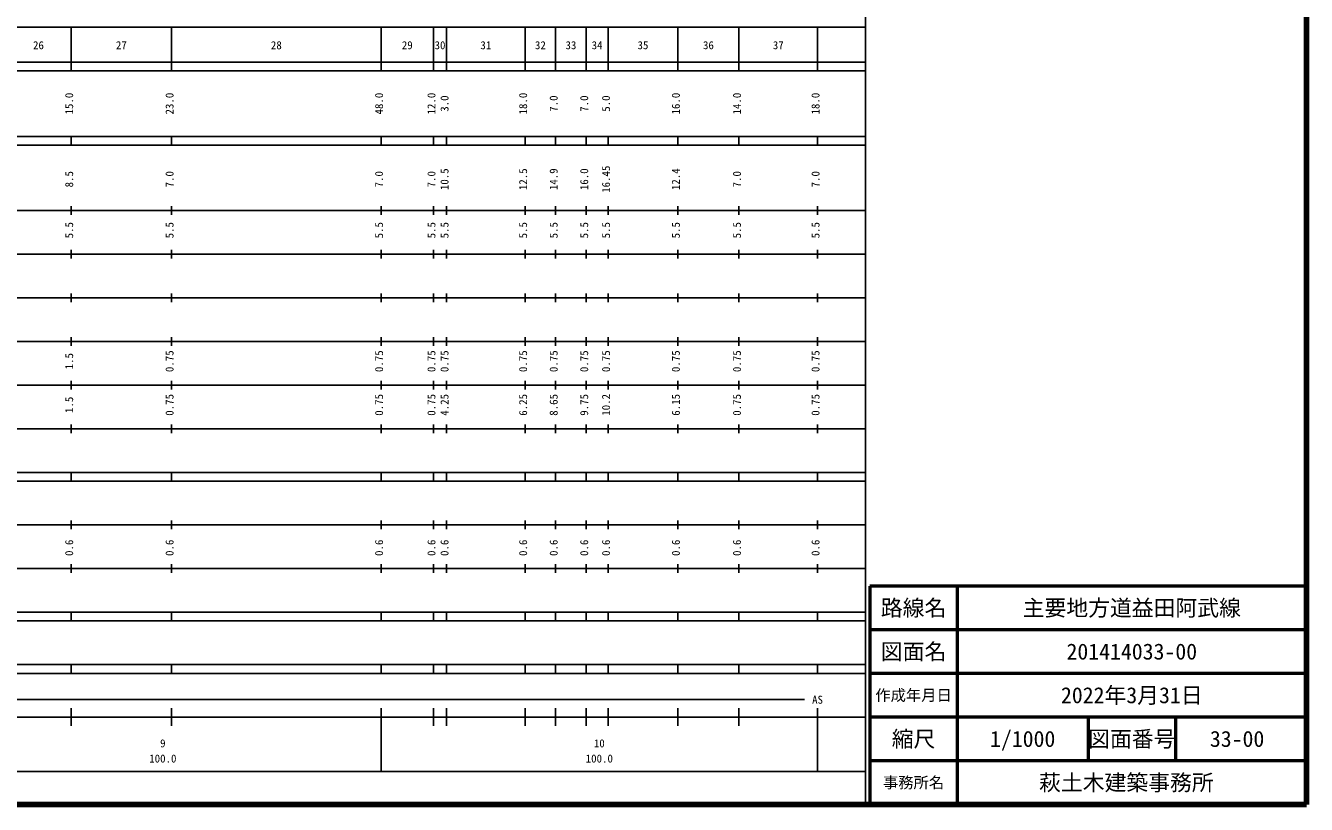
# Model space of a CAD drawing. Units: millimetres on the paper, enlarged 1000 times. Extents: x 40000 to 680000, y 20000 to 380000.
# Drawn here: x 386560 to 680000, y 20000 to 198357 of the extents above; entities that cross this region are included whole.
import ezdxf
from ezdxf.enums import TextEntityAlignment as Align

# ---------------------------------------------------------------- set-up
doc = ezdxf.new("R2010")
doc.units = ezdxf.units.MM
doc.header["$LTSCALE"] = 1000
for name, color, linetype, lineweight in [('M-TTL', 2, 'Continuous', 140), ('M-TTL-BAND', 7, 'Continuous', 25), ('M-TTL-FRAM', 2, 'Continuous', 50), ('M-TTL-LINE', 7, 'Continuous', 50)]:
    doc.layers.add(name, color=color, linetype=linetype, lineweight=lineweight)
doc.layers.add('M-TTL-TXT', color=7, linetype='Continuous')
doc.styles.add('ＭＳ ゴシック', font='')
doc.styles.get('ＭＳ ゴシック').set_extended_font_data('MS Gothic')

msp = doc.modelspace()

# ---------------------------------------------------------------- linework, layer by layer
at = {"layer": 'M-TTL'}
for p, q in [((680000, 20000), (680000, 380000)), ((40000, 20000), (680000, 20000))]:
    msp.add_line(p, q, dxfattribs=at)
at = {"layer": 'M-TTL-BAND'}
for p, q in [((579000, 20000), (579000, 370000)), ((68000, 198000), (579000, 198000)), ((397000, 188000), (397000, 198000)), ((420000, 188000), (420000, 198000)), ((468000, 188000), (468000, 198000)), ((480000, 188000), (480000, 198000)), ((483000, 188000), (483000, 198000)), ((501000, 188000), (501000, 198000)), ((508000, 188000), (508000, 198000)), ((515000, 188000), (515000, 198000)), ((520000, 188000), (520000, 198000)), ((536000, 188000), (536000, 198000)), ((550000, 188000), (550000, 198000)), ((568000, 188000), (568000, 198000)), ((40000, 190000), (579000, 190000)), ((40000, 188000), (579000, 188000)), ((40000, 173000), (579000, 173000)), ((40000, 171000), (579000, 171000)), ((397000, 171000), (397000, 173000)), ((420000, 171000), (420000, 173000)), ((468000, 171000), (468000, 173000)), ((480000, 171000), (480000, 173000)), ((483000, 171000), (483000, 173000)), ((501000, 171000), (501000, 173000)), ((508000, 171000), (508000, 173000)), ((515000, 171000), (515000, 173000)), ((520000, 171000), (520000, 173000)), ((536000, 171000), (536000, 173000)), ((550000, 171000), (550000, 173000)), ((568000, 171000), (568000, 173000)), ((40000, 156000), (579000, 156000)), ((397000, 155000), (397000, 157000)), ((420000, 155000), (420000, 157000)), ((468000, 155000), (468000, 157000)), ((480000, 155000), (480000, 157000)), ((483000, 155000), (483000, 157000)), ((501000, 155000), (501000, 157000)), ((508000, 155000), (508000, 157000)), ((515000, 155000), (515000, 157000)), ((520000, 155000), (520000, 157000)), ((536000, 155000), (536000, 157000)), ((550000, 155000), (550000, 157000)), ((568000, 155000), (568000, 157000)), ((397000, 145000), (397000, 147000)), ((420000, 145000), (420000, 147000)), ((468000, 145000), (468000, 147000)), ((480000, 145000), (480000, 147000)), ((483000, 145000), (483000, 147000)), ((501000, 145000), (501000, 147000)), ((508000, 145000), (508000, 147000)), ((515000, 145000), (515000, 147000)), ((520000, 145000), (520000, 147000)), ((536000, 145000), (536000, 147000)), ((550000, 145000), (550000, 147000)), ((568000, 145000), (568000, 147000)), ((46000, 146000), (579000, 146000)), ((52000, 136000), (579000, 136000)), ((397000, 135000), (397000, 137000)), ((420000, 135000), (420000, 137000)), ((468000, 135000), (468000, 137000)), ((480000, 135000), (480000, 137000)), ((483000, 135000), (483000, 137000)), ((501000, 135000), (501000, 137000)), ((508000, 135000), (508000, 137000)), ((515000, 135000), (515000, 137000)), ((520000, 135000), (520000, 137000)), ((536000, 135000), (536000, 137000)), ((550000, 135000), (550000, 137000)), ((568000, 135000), (568000, 137000)), ((397000, 125000), (397000, 127000)), ((420000, 125000), (420000, 127000)), ((468000, 125000), (468000, 127000)), ((480000, 125000), (480000, 127000)), ((483000, 125000), (483000, 127000)), ((501000, 125000), (501000, 127000)), ((508000, 125000), (508000, 127000)), ((515000, 125000), (515000, 127000)), ((520000, 125000), (520000, 127000)), ((536000, 125000), (536000, 127000)), ((550000, 125000), (550000, 127000)), ((568000, 125000), (568000, 127000)), ((46000, 126000), (579000, 126000)), ((52000, 116000), (579000, 116000)), ((397000, 115000), (397000, 117000)), ((420000, 115000), (420000, 117000)), ((468000, 115000), (468000, 117000)), ((480000, 115000), (480000, 117000)), ((483000, 115000), (483000, 117000)), ((501000, 115000), (501000, 117000)), ((508000, 115000), (508000, 117000)), ((515000, 115000), (515000, 117000)), ((520000, 115000), (520000, 117000)), ((536000, 115000), (536000, 117000)), ((550000, 115000), (550000, 117000)), ((568000, 115000), (568000, 117000)), ((46000, 106000), (579000, 106000)), ((397000, 105000), (397000, 107000)), ((420000, 105000), (420000, 107000)), ((468000, 105000), (468000, 107000)), ((480000, 105000), (480000, 107000)), ((483000, 105000), (483000, 107000)), ((501000, 105000), (501000, 107000)), ((508000, 105000), (508000, 107000)), ((515000, 105000), (515000, 107000)), ((520000, 105000), (520000, 107000)), ((536000, 105000), (536000, 107000)), ((550000, 105000), (550000, 107000)), ((568000, 105000), (568000, 107000)), ((40000, 96000), (579000, 96000)), ((40000, 94000), (579000, 94000)), ((397000, 94000), (397000, 96000)), ((420000, 94000), (420000, 96000)), ((468000, 94000), (468000, 96000)), ((480000, 94000), (480000, 96000)), ((483000, 94000), (483000, 96000)), ((501000, 94000), (501000, 96000)), ((508000, 94000), (508000, 96000)), ((515000, 94000), (515000, 96000)), ((520000, 94000), (520000, 96000)), ((536000, 94000), (536000, 96000)), ((550000, 94000), (550000, 96000)), ((568000, 94000), (568000, 96000)), ((49000, 84000), (579000, 84000)), ((397000, 83000), (397000, 85000)), ((420000, 83000), (420000, 85000)), ((468000, 83000), (468000, 85000)), ((480000, 83000), (480000, 85000)), ((483000, 83000), (483000, 85000)), ((501000, 83000), (501000, 85000)), ((508000, 83000), (508000, 85000)), ((515000, 83000), (515000, 85000)), ((520000, 83000), (520000, 85000)), ((536000, 83000), (536000, 85000)), ((550000, 83000), (550000, 85000)), ((568000, 83000), (568000, 85000)), ((40000, 74000), (579000, 74000)), ((397000, 73000), (397000, 75000)), ((420000, 73000), (420000, 75000)), ((468000, 73000), (468000, 75000)), ((480000, 73000), (480000, 75000)), ((483000, 73000), (483000, 75000)), ((501000, 73000), (501000, 75000)), ((508000, 73000), (508000, 75000)), ((515000, 73000), (515000, 75000)), ((520000, 73000), (520000, 75000)), ((536000, 73000), (536000, 75000)), ((550000, 73000), (550000, 75000)), ((568000, 73000), (568000, 75000)), ((40000, 64000), (579000, 64000)), ((40000, 62000), (579000, 62000)), ((397000, 62000), (397000, 64000)), ((420000, 62000), (420000, 64000)), ((468000, 62000), (468000, 64000)), ((480000, 62000), (480000, 64000)), ((483000, 62000), (483000, 64000)), ((501000, 62000), (501000, 64000)), ((508000, 62000), (508000, 64000)), ((515000, 62000), (515000, 64000)), ((520000, 62000), (520000, 64000)), ((536000, 62000), (536000, 64000)), ((550000, 62000), (550000, 64000)), ((568000, 62000), (568000, 64000)), ((40000, 52000), (579000, 52000)), ((40000, 50000), (579000, 50000)), ((397000, 50000), (397000, 52000)), ((420000, 50000), (420000, 52000)), ((468000, 50000), (468000, 52000)), ((480000, 50000), (480000, 52000)), ((483000, 50000), (483000, 52000)), ((501000, 50000), (501000, 52000)), ((508000, 50000), (508000, 52000)), ((515000, 50000), (515000, 52000)), ((520000, 50000), (520000, 52000)), ((536000, 50000), (536000, 52000)), ((550000, 50000), (550000, 52000)), ((568000, 50000), (568000, 52000)), ((71000, 44000), (565000, 44000)), ((397000, 38000), (397000, 42000)), ((420000, 38000), (420000, 42000)), ((468000, 27500), (468000, 42000)), ((480000, 38000), (480000, 42000)), ((483000, 38000), (483000, 42000)), ((501000, 38000), (501000, 42000)), ((508000, 38000), (508000, 42000)), ((515000, 38000), (515000, 42000)), ((520000, 38000), (520000, 42000)), ((536000, 38000), (536000, 42000)), ((550000, 38000), (550000, 42000)), ((568000, 27500), (568000, 42000)), ((40000, 40000), (579000, 40000)), ((68000, 27500), (579000, 27500))]:
    msp.add_line(p, q, dxfattribs=at)
at = {"layer": 'M-TTL-FRAM'}
for p, q in [((680000, 70000), (580000, 70000)), ((580000, 70000), (580000, 20000))]:
    msp.add_line(p, q, dxfattribs=at)
at = {"layer": 'M-TTL-LINE'}
for p, q in [((600000, 70000), (600000, 20000)), ((680000, 60000), (580000, 60000)), ((680000, 50000), (580000, 50000)), ((680000, 40000), (580000, 40000)), ((630000, 40000), (630000, 30000)), ((650000, 40000), (650000, 30000)), ((680000, 30000), (580000, 30000))]:
    msp.add_line(p, q, dxfattribs=at)

# ---------------------------------------------------------------- texts
at = {"layer": 'M-TTL-BAND', "style": 'ＭＳ ゴシック'}
for s, p in [('26', (389500, 192405)), ('27', (408500, 192405)), ('28', (444000, 192405)), ('29', (474000, 192405)), ('30', (481500, 192405)), ('31', (492000, 192405)), ('32', (504500, 192405)), ('33', (511500, 192405)), ('34', (517500, 192405)), ('35', (528000, 192405)), ('36', (543000, 192405)), ('37', (559000, 192405)), ('AS', (568000, 42500)), ('9', (418000, 32523)), ('10', (518000, 32523)), ('100.0', (418000, 29033)), ('100.0', (518000, 29033))]:
    msp.add_text(s, height=1833, dxfattribs=at).set_placement(p, align=Align.BOTTOM_CENTER)
for s, p in [('15.0', (398000, 180500)), ('23.0', (421000, 180500)), ('48.0', (469000, 180500)), ('12.0', (481000, 180500)), ('3.0', (484000, 180500)), ('18.0', (502000, 180500)), ('7.0', (509000, 180500)), ('7.0', (516000, 180500)), ('5.0', (521000, 180500)), ('16.0', (537000, 180500)), ('14.0', (551000, 180500)), ('18.0', (569000, 180500)), ('8.5', (398000, 163174)), ('7.0', (421000, 163174)), ('7.0', (469000, 163174)), ('7.0', (481000, 163174)), ('10.5', (484000, 163174)), ('12.5', (502000, 163174)), ('14.9', (509000, 163174)), ('16.0', (516000, 163174)), ('16.45', (521000, 163174)), ('12.4', (537000, 163174)), ('7.0', (551000, 163174)), ('7.0', (569000, 163174)), ('5.5', (398000, 151500)), ('5.5', (421000, 151500)), ('5.5', (469000, 151500)), ('5.5', (481000, 151500)), ('5.5', (484000, 151500)), ('5.5', (502000, 151500)), ('5.5', (509000, 151500)), ('5.5', (516000, 151500)), ('5.5', (521000, 151500)), ('5.5', (537000, 151500)), ('5.5', (551000, 151500)), ('5.5', (569000, 151500)), ('0.75', (421000, 121500)), ('0.75', (469000, 121500)), ('0.75', (481000, 121500)), ('0.75', (484000, 121500)), ('0.75', (502000, 121500)), ('0.75', (509000, 121500)), ('0.75', (516000, 121500)), ('0.75', (521000, 121500)), ('0.75', (537000, 121500)), ('0.75', (551000, 121500)), ('0.75', (569000, 121500)), ('1.5', (398000, 121500)), ('1.5', (398000, 111500)), ('0.75', (421000, 111500)), ('0.75', (469000, 111500)), ('0.75', (481000, 111500)), ('4.25', (484000, 111500)), ('6.25', (502000, 111500)), ('8.65', (509000, 111500)), ('9.75', (516000, 111500)), ('10.2', (521000, 111500)), ('6.15', (537000, 111500)), ('0.75', (551000, 111500)), ('0.75', (569000, 111500)), ('0.6', (398000, 78764)), ('0.6', (421000, 78764)), ('0.6', (469000, 78764)), ('0.6', (481000, 78764)), ('0.6', (484000, 78764)), ('0.6', (502000, 78764)), ('0.6', (509000, 78764)), ('0.6', (516000, 78764)), ('0.6', (521000, 78764)), ('0.6', (537000, 78764)), ('0.6', (551000, 78764)), ('0.6', (569000, 78764))]:
    msp.add_text(s, height=1833, rotation=90, dxfattribs=at).set_placement(p, align=Align.BOTTOM_CENTER)
at = {"layer": 'M-TTL-TXT', "style": 'ＭＳ ゴシック'}
for s, height, p in [('路線名', 3666, (590000, 65000)), ('路線名', 3666, (590000, 65000)), ('主要地方道益田阿武線', 3666, (640000, 65000)), ('図面名', 3666, (590000, 55000)), ('図面名', 3666, (590000, 55000)), ('201414033-00', 3666, (640000, 55000)), ('2022年3月31日', 3666, (640000, 45000)), ('作成年月日', 2566, (590000, 45000)), ('作成年月日', 2566, (590000, 45000)), ('縮尺', 3666, (590000, 35000)), ('縮尺', 3666, (590000, 35000)), ('1/1000', 3666, (615000, 35000)), ('図面番号', 3666, (640000, 35000)), ('図面番号', 3666, (640000, 35000)), ('33-00', 3666, (664125, 35000)), ('事務所名', 2566, (590000, 25000)), ('事務所名', 2566, (590000, 25000)), ('萩土木建築事務所 ', 3666, (640000, 25000))]:
    msp.add_text(s, height=height, dxfattribs=at).set_placement(p, align=Align.MIDDLE_CENTER)

doc.saveas('drawing.dxf')
